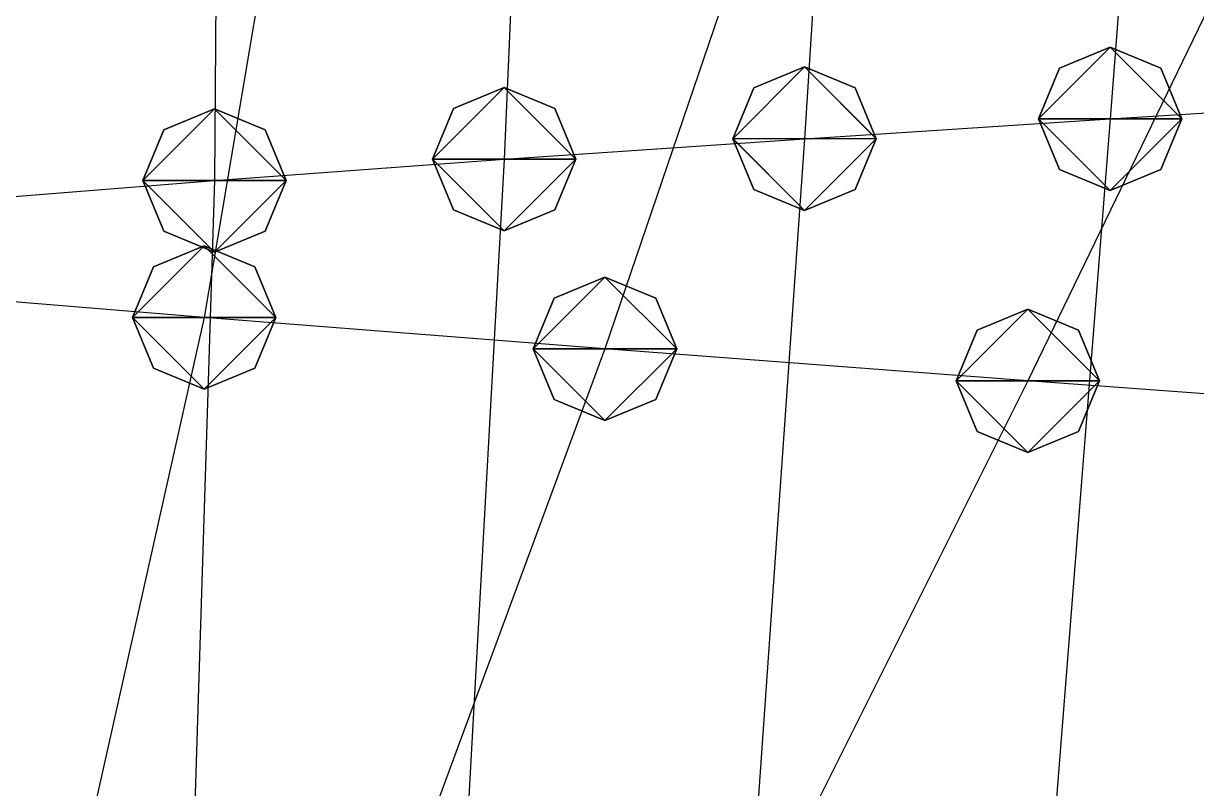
# Model space of a CAD drawing. Header units: metres. Extents: x -59 to 99, y -54 to 55.
# Drawn here: x -10.08 to 6.28, y 32.3 to 42.98 of the extents above; entities that cross this region are included whole.
import ezdxf

# ---------------------------------------------------------------- set-up
doc = ezdxf.new("R2010")
doc.units = ezdxf.units.M

msp = doc.modelspace()

# ---------------------------------------------------------------- linework, layer by layer
for p, q in [((5.9135094, 52.65006, -209.7076), (5.0729733, 41.64476, -211.62854)), ((1.4952145, 52.308376, -204.81659), (0.8095646, 41.36844, -207.67212)), ((-2.9230785, 51.966694, -199.92558), (-3.377554, 41.081455, -203.56642)), ((-7.3413773, 51.62501, -195.03458), (-7.417652, 40.786324, -199.34677)), ((-5.7389183, 49.666912, -167.00534), (-7.56229, 38.872932, -171.95265)), ((1.6897545, 49.200386, -160.32724), (-1.9734879, 38.43674, -165.70898)), ((9.118427, 48.733856, -153.64911), (3.9252472, 37.990883, -159.33188)), ((5.0729733, 42.64476, -211.62837), (4.3658667, 42.351868, -211.62842)), ((5.0729733, 42.64476, -211.62837), (4.3658667, 42.351868, -211.62842)), ((5.0729733, 42.64476, -211.62837), (4.3658667, 42.351868, -211.62842)), ((5.0729733, 42.64476, -211.62837), (4.3658667, 42.351868, -211.62842)), ((5.78008, 42.351868, -211.62842), (5.0729733, 42.64476, -211.62837)), ((5.78008, 42.351868, -211.62842), (5.0729733, 42.64476, -211.62837)), ((5.78008, 42.351868, -211.62842), (5.0729733, 42.64476, -211.62837)), ((5.78008, 42.351868, -211.62842), (5.0729733, 42.64476, -211.62837)), ((0.8095646, 42.36844, -207.67195), (0.10245788, 42.075546, -207.672)), ((0.8095646, 42.36844, -207.67195), (0.10245788, 42.075546, -207.672)), ((0.8095646, 42.36844, -207.67195), (0.10245788, 42.075546, -207.672)), ((0.8095646, 42.36844, -207.67195), (0.10245788, 42.075546, -207.672)), ((1.5166713, 42.075546, -207.672), (0.8095646, 42.36844, -207.67195)), ((1.5166713, 42.075546, -207.672), (0.8095646, 42.36844, -207.67195)), ((1.5166713, 42.075546, -207.672), (0.8095646, 42.36844, -207.67195)), ((1.5166713, 42.075546, -207.672), (0.8095646, 42.36844, -207.67195)), ((4.3658667, 42.351868, -211.62842), (4.0729733, 41.64476, -211.62854)), ((4.3658667, 42.351868, -211.62842), (4.0729733, 41.64476, -211.62854)), ((4.3658667, 42.351868, -211.62842), (4.0729733, 41.64476, -211.62854)), ((4.3658667, 42.351868, -211.62842), (4.0729733, 41.64476, -211.62854)), ((6.0729733, 41.64476, -211.62854), (5.78008, 42.351868, -211.62842)), ((6.0729733, 41.64476, -211.62854), (5.78008, 42.351868, -211.62842)), ((6.0729733, 41.64476, -211.62854), (5.78008, 42.351868, -211.62842)), ((6.0729733, 41.64476, -211.62854), (5.78008, 42.351868, -211.62842)), ((-3.377554, 42.081455, -203.56625), (-4.0846605, 41.788563, -203.5663)), ((-3.377554, 42.081455, -203.56625), (-4.0846605, 41.788563, -203.5663)), ((-3.377554, 42.081455, -203.56625), (-4.0846605, 41.788563, -203.5663)), ((-3.377554, 42.081455, -203.56625), (-4.0846605, 41.788563, -203.5663)), ((-2.6704473, 41.788563, -203.5663), (-3.377554, 42.081455, -203.56625)), ((-2.6704473, 41.788563, -203.5663), (-3.377554, 42.081455, -203.56625)), ((-2.6704473, 41.788563, -203.5663), (-3.377554, 42.081455, -203.56625)), ((-2.6704473, 41.788563, -203.5663), (-3.377554, 42.081455, -203.56625)), ((0.10245788, 42.075546, -207.672), (-0.19043541, 41.36844, -207.67212)), ((0.10245788, 42.075546, -207.672), (-0.19043541, 41.36844, -207.67212)), ((0.10245788, 42.075546, -207.672), (-0.19043541, 41.36844, -207.67212)), ((0.10245788, 42.075546, -207.672), (-0.19043541, 41.36844, -207.67212)), ((1.8095645, 41.36844, -207.67212), (1.5166713, 42.075546, -207.672)), ((1.8095645, 41.36844, -207.67212), (1.5166713, 42.075546, -207.672)), ((1.8095645, 41.36844, -207.67212), (1.5166713, 42.075546, -207.672)), ((1.8095645, 41.36844, -207.67212), (1.5166713, 42.075546, -207.672)), ((5.0729733, 41.64476, -211.62854), (9.3624115, 41.90675, -215.37776)), ((-7.417652, 41.786324, -199.3466), (-8.124759, 41.49343, -199.34665)), ((-7.417652, 41.786324, -199.3466), (-8.124759, 41.49343, -199.34665)), ((-7.417652, 41.786324, -199.3466), (-8.124759, 41.49343, -199.34665)), ((-7.417652, 41.786324, -199.3466), (-8.124759, 41.49343, -199.34665)), ((-6.7105455, 41.49343, -199.34665), (-7.417652, 41.786324, -199.3466)), ((-6.7105455, 41.49343, -199.34665), (-7.417652, 41.786324, -199.3466)), ((-6.7105455, 41.49343, -199.34665), (-7.417652, 41.786324, -199.3466)), ((-6.7105455, 41.49343, -199.34665), (-7.417652, 41.786324, -199.3466)), ((-4.0846605, 41.788563, -203.5663), (-4.377554, 41.081455, -203.56642)), ((-4.0846605, 41.788563, -203.5663), (-4.377554, 41.081455, -203.56642)), ((-4.0846605, 41.788563, -203.5663), (-4.377554, 41.081455, -203.56642)), ((-4.0846605, 41.788563, -203.5663), (-4.377554, 41.081455, -203.56642)), ((-2.377554, 41.081455, -203.56642), (-2.6704473, 41.788563, -203.5663)), ((-2.377554, 41.081455, -203.56642), (-2.6704473, 41.788563, -203.5663)), ((-2.377554, 41.081455, -203.56642), (-2.6704473, 41.788563, -203.5663)), ((-2.377554, 41.081455, -203.56642), (-2.6704473, 41.788563, -203.5663)), ((0.8095646, 41.36844, -207.67212), (5.0729733, 41.64476, -211.62854)), ((4.0729733, 41.64476, -211.62854), (4.3658667, 40.937653, -211.62866)), ((4.0729733, 41.64476, -211.62854), (4.3658667, 40.937653, -211.62866)), ((4.0729733, 41.64476, -211.62854), (4.3658667, 40.937653, -211.62866)), ((4.0729733, 41.64476, -211.62854), (4.3658667, 40.937653, -211.62866)), ((5.0729733, 41.64476, -211.62854), (4.204994, 30.654335, -213.75755)), ((5.78008, 40.937653, -211.62866), (6.0729733, 41.64476, -211.62854)), ((5.78008, 40.937653, -211.62866), (6.0729733, 41.64476, -211.62854)), ((5.78008, 40.937653, -211.62866), (6.0729733, 41.64476, -211.62854)), ((5.78008, 40.937653, -211.62866), (6.0729733, 41.64476, -211.62854)), ((-8.124759, 41.49343, -199.34665), (-8.417652, 40.786324, -199.34677)), ((-8.124759, 41.49343, -199.34665), (-8.417652, 40.786324, -199.34677)), ((-8.124759, 41.49343, -199.34665), (-8.417652, 40.786324, -199.34677)), ((-8.124759, 41.49343, -199.34665), (-8.417652, 40.786324, -199.34677)), ((-6.417652, 40.786324, -199.34677), (-6.7105455, 41.49343, -199.34665)), ((-6.417652, 40.786324, -199.34677), (-6.7105455, 41.49343, -199.34665)), ((-6.417652, 40.786324, -199.34677), (-6.7105455, 41.49343, -199.34665)), ((-6.417652, 40.786324, -199.34677), (-6.7105455, 41.49343, -199.34665)), ((-3.377554, 41.081455, -203.56642), (0.8095646, 41.36844, -207.67212)), ((-0.19043541, 41.36844, -207.67212), (0.10245782, 40.66133, -207.67224)), ((-0.19043541, 41.36844, -207.67212), (0.10245782, 40.66133, -207.67224)), ((-0.19043541, 41.36844, -207.67212), (0.10245782, 40.66133, -207.67224)), ((-0.19043541, 41.36844, -207.67212), (0.10245782, 40.66133, -207.67224)), ((0.8095646, 41.36844, -207.67212), (0.046682358, 30.439392, -210.67804)), ((1.5166713, 40.66133, -207.67224), (1.8095645, 41.36844, -207.67212)), ((1.5166713, 40.66133, -207.67224), (1.8095645, 41.36844, -207.67212)), ((1.5166713, 40.66133, -207.67224), (1.8095645, 41.36844, -207.67212)), ((1.5166713, 40.66133, -207.67224), (1.8095645, 41.36844, -207.67212)), ((-7.417652, 40.786324, -199.34677), (-3.377554, 41.081455, -203.56642)), ((-4.377554, 41.081455, -203.56642), (-4.0846605, 40.374348, -203.56654)), ((-4.377554, 41.081455, -203.56642), (-4.0846605, 40.374348, -203.56654)), ((-4.377554, 41.081455, -203.56642), (-4.0846605, 40.374348, -203.56654)), ((-4.377554, 41.081455, -203.56642), (-4.0846605, 40.374348, -203.56654)), ((-3.377554, 41.081455, -203.56642), (-3.979496, 30.20476, -207.3226)), ((-2.6704473, 40.374348, -203.56654), (-2.377554, 41.081455, -203.56642)), ((-2.6704473, 40.374348, -203.56654), (-2.377554, 41.081455, -203.56642)), ((-2.6704473, 40.374348, -203.56654), (-2.377554, 41.081455, -203.56642)), ((-2.6704473, 40.374348, -203.56654), (-2.377554, 41.081455, -203.56642)), ((4.3658667, 40.937653, -211.62866), (5.0729733, 40.64476, -211.62871)), ((4.3658667, 40.937653, -211.62866), (5.0729733, 40.64476, -211.62871)), ((4.3658667, 40.937653, -211.62866), (5.0729733, 40.64476, -211.62871)), ((4.3658667, 40.937653, -211.62866), (5.0729733, 40.64476, -211.62871)), ((5.0729733, 40.64476, -211.62871), (5.78008, 40.937653, -211.62866)), ((5.0729733, 40.64476, -211.62871), (5.78008, 40.937653, -211.62866)), ((5.0729733, 40.64476, -211.62871), (5.78008, 40.937653, -211.62866)), ((5.0729733, 40.64476, -211.62871), (5.78008, 40.937653, -211.62866)), ((-11.192436, 40.485794, -195.04546), (-7.417652, 40.786324, -199.34677)), ((-8.417652, 40.786324, -199.34677), (-8.124759, 40.079216, -199.3469)), ((-8.417652, 40.786324, -199.34677), (-8.124759, 40.079216, -199.3469)), ((-8.417652, 40.786324, -199.34677), (-8.124759, 40.079216, -199.3469)), ((-8.417652, 40.786324, -199.34677), (-8.124759, 40.079216, -199.3469)), ((-7.417652, 40.786324, -199.34677), (-7.759264, 29.95406, -203.74216)), ((-6.7105455, 40.079216, -199.3469), (-6.417652, 40.786324, -199.34677)), ((-6.7105455, 40.079216, -199.3469), (-6.417652, 40.786324, -199.34677)), ((-6.7105455, 40.079216, -199.3469), (-6.417652, 40.786324, -199.34677)), ((-6.7105455, 40.079216, -199.3469), (-6.417652, 40.786324, -199.34677)), ((0.10245782, 40.66133, -207.67224), (0.8095646, 40.36844, -207.67229)), ((0.10245782, 40.66133, -207.67224), (0.8095646, 40.36844, -207.67229)), ((0.10245782, 40.66133, -207.67224), (0.8095646, 40.36844, -207.67229)), ((0.10245782, 40.66133, -207.67224), (0.8095646, 40.36844, -207.67229)), ((0.8095646, 40.36844, -207.67229), (1.5166713, 40.66133, -207.67224)), ((0.8095646, 40.36844, -207.67229), (1.5166713, 40.66133, -207.67224)), ((0.8095646, 40.36844, -207.67229), (1.5166713, 40.66133, -207.67224)), ((0.8095646, 40.36844, -207.67229), (1.5166713, 40.66133, -207.67224)), ((-4.0846605, 40.374348, -203.56654), (-3.377554, 40.081455, -203.56659)), ((-4.0846605, 40.374348, -203.56654), (-3.377554, 40.081455, -203.56659)), ((-4.0846605, 40.374348, -203.56654), (-3.377554, 40.081455, -203.56659)), ((-4.0846605, 40.374348, -203.56654), (-3.377554, 40.081455, -203.56659)), ((-3.377554, 40.081455, -203.56659), (-2.6704473, 40.374348, -203.56654)), ((-3.377554, 40.081455, -203.56659), (-2.6704473, 40.374348, -203.56654)), ((-3.377554, 40.081455, -203.56659), (-2.6704473, 40.374348, -203.56654)), ((-3.377554, 40.081455, -203.56659), (-2.6704473, 40.374348, -203.56654)), ((-8.124759, 40.079216, -199.3469), (-7.417652, 39.786324, -199.34694)), ((-8.124759, 40.079216, -199.3469), (-7.417652, 39.786324, -199.34694)), ((-8.124759, 40.079216, -199.3469), (-7.417652, 39.786324, -199.34694)), ((-8.124759, 40.079216, -199.3469), (-7.417652, 39.786324, -199.34694)), ((-7.417652, 39.786324, -199.34694), (-6.7105455, 40.079216, -199.3469)), ((-7.417652, 39.786324, -199.34694), (-6.7105455, 40.079216, -199.3469)), ((-7.417652, 39.786324, -199.34694), (-6.7105455, 40.079216, -199.3469)), ((-7.417652, 39.786324, -199.34694), (-6.7105455, 40.079216, -199.3469)), ((-7.56229, 39.872932, -171.95248), (-8.269397, 39.58004, -171.95253)), ((-7.56229, 39.872932, -171.95248), (-8.269397, 39.58004, -171.95253)), ((-7.56229, 39.872932, -171.95248), (-8.269397, 39.58004, -171.95253)), ((-7.56229, 39.872932, -171.95248), (-8.269397, 39.58004, -171.95253)), ((-6.8551836, 39.58004, -171.95253), (-7.56229, 39.872932, -171.95248)), ((-6.8551836, 39.58004, -171.95253), (-7.56229, 39.872932, -171.95248)), ((-6.8551836, 39.58004, -171.95253), (-7.56229, 39.872932, -171.95248)), ((-6.8551836, 39.58004, -171.95253), (-7.56229, 39.872932, -171.95248)), ((-8.269397, 39.58004, -171.95253), (-8.56229, 38.872932, -171.95265)), ((-8.269397, 39.58004, -171.95253), (-8.56229, 38.872932, -171.95265)), ((-8.269397, 39.58004, -171.95253), (-8.56229, 38.872932, -171.95265)), ((-8.269397, 39.58004, -171.95253), (-8.56229, 38.872932, -171.95265)), ((-6.56229, 38.872932, -171.95265), (-6.8551836, 39.58004, -171.95253)), ((-6.56229, 38.872932, -171.95265), (-6.8551836, 39.58004, -171.95253)), ((-6.56229, 38.872932, -171.95265), (-6.8551836, 39.58004, -171.95253)), ((-6.56229, 38.872932, -171.95265), (-6.8551836, 39.58004, -171.95253)), ((-1.9734879, 39.43674, -165.70882), (-2.6805944, 39.14385, -165.70886)), ((-1.9734879, 39.43674, -165.70882), (-2.6805944, 39.14385, -165.70886)), ((-1.9734879, 39.43674, -165.70882), (-2.6805944, 39.14385, -165.70886)), ((-1.9734879, 39.43674, -165.70882), (-2.6805944, 39.14385, -165.70886)), ((-1.2663811, 39.14385, -165.70886), (-1.9734879, 39.43674, -165.70882)), ((-1.2663811, 39.14385, -165.70886), (-1.9734879, 39.43674, -165.70882)), ((-1.2663811, 39.14385, -165.70886), (-1.9734879, 39.43674, -165.70882)), ((-1.2663811, 39.14385, -165.70886), (-1.9734879, 39.43674, -165.70882)), ((-7.56229, 38.872932, -171.95265), (-12.561504, 39.2881, -177.89655)), ((-2.6805944, 39.14385, -165.70886), (-2.9734879, 38.43674, -165.70898)), ((-2.6805944, 39.14385, -165.70886), (-2.9734879, 38.43674, -165.70898)), ((-2.6805944, 39.14385, -165.70886), (-2.9734879, 38.43674, -165.70898)), ((-2.6805944, 39.14385, -165.70886), (-2.9734879, 38.43674, -165.70898)), ((-0.973488, 38.43674, -165.70898), (-1.2663811, 39.14385, -165.70886)), ((-0.973488, 38.43674, -165.70898), (-1.2663811, 39.14385, -165.70886)), ((-0.973488, 38.43674, -165.70898), (-1.2663811, 39.14385, -165.70886)), ((-0.973488, 38.43674, -165.70898), (-1.2663811, 39.14385, -165.70886)), ((3.9252472, 38.990883, -159.33171), (3.2181406, 38.69799, -159.33176)), ((3.9252472, 38.990883, -159.33171), (3.2181406, 38.69799, -159.33176)), ((3.9252472, 38.990883, -159.33171), (3.2181406, 38.69799, -159.33176)), ((3.9252472, 38.990883, -159.33171), (3.2181406, 38.69799, -159.33176)), ((4.632354, 38.69799, -159.33176), (3.9252472, 38.990883, -159.33171)), ((4.632354, 38.69799, -159.33176), (3.9252472, 38.990883, -159.33171)), ((4.632354, 38.69799, -159.33176), (3.9252472, 38.990883, -159.33171)), ((4.632354, 38.69799, -159.33176), (3.9252472, 38.990883, -159.33171)), ((-7.56229, 38.872932, -171.95265), (-9.973629, 28.100323, -177.20122)), ((-8.56229, 38.872932, -171.95265), (-8.269397, 38.165825, -171.95277)), ((-8.56229, 38.872932, -171.95265), (-8.269397, 38.165825, -171.95277)), ((-8.56229, 38.872932, -171.95265), (-8.269397, 38.165825, -171.95277)), ((-8.56229, 38.872932, -171.95265), (-8.269397, 38.165825, -171.95277)), ((-1.9734879, 38.43674, -165.70898), (-7.56229, 38.872932, -171.95265)), ((-6.8551836, 38.165825, -171.95277), (-6.56229, 38.872932, -171.95265)), ((-6.8551836, 38.165825, -171.95277), (-6.56229, 38.872932, -171.95265)), ((-6.8551836, 38.165825, -171.95277), (-6.56229, 38.872932, -171.95265)), ((-6.8551836, 38.165825, -171.95277), (-6.56229, 38.872932, -171.95265)), ((3.2181406, 38.69799, -159.33176), (2.9252472, 37.990883, -159.33188)), ((3.2181406, 38.69799, -159.33176), (2.9252472, 37.990883, -159.33188)), ((3.2181406, 38.69799, -159.33176), (2.9252472, 37.990883, -159.33188)), ((3.2181406, 38.69799, -159.33176), (2.9252472, 37.990883, -159.33188)), ((4.925247, 37.990883, -159.33188), (4.632354, 38.69799, -159.33176)), ((4.925247, 37.990883, -159.33188), (4.632354, 38.69799, -159.33176)), ((4.925247, 37.990883, -159.33188), (4.632354, 38.69799, -159.33176)), ((4.925247, 37.990883, -159.33188), (4.632354, 38.69799, -159.33176)), ((-1.9734879, 38.43674, -165.70898), (-5.944851, 27.682869, -171.22601)), ((-2.9734879, 38.43674, -165.70898), (-2.6805947, 37.729633, -165.7091)), ((-2.9734879, 38.43674, -165.70898), (-2.6805947, 37.729633, -165.7091)), ((-2.9734879, 38.43674, -165.70898), (-2.6805947, 37.729633, -165.7091)), ((-2.9734879, 38.43674, -165.70898), (-2.6805947, 37.729633, -165.7091)), ((3.9252472, 37.990883, -159.33188), (-1.9734879, 38.43674, -165.70898)), ((-1.2663811, 37.729633, -165.7091), (-0.973488, 38.43674, -165.70898)), ((-1.2663811, 37.729633, -165.7091), (-0.973488, 38.43674, -165.70898)), ((-1.2663811, 37.729633, -165.7091), (-0.973488, 38.43674, -165.70898)), ((-1.2663811, 37.729633, -165.7091), (-0.973488, 38.43674, -165.70898)), ((-8.269397, 38.165825, -171.95277), (-7.56229, 37.872932, -171.95282)), ((-8.269397, 38.165825, -171.95277), (-7.56229, 37.872932, -171.95282)), ((-8.269397, 38.165825, -171.95277), (-7.56229, 37.872932, -171.95282)), ((-8.269397, 38.165825, -171.95277), (-7.56229, 37.872932, -171.95282)), ((-7.56229, 37.872932, -171.95282), (-6.8551836, 38.165825, -171.95277)), ((-7.56229, 37.872932, -171.95282), (-6.8551836, 38.165825, -171.95277)), ((-7.56229, 37.872932, -171.95282), (-6.8551836, 38.165825, -171.95277)), ((-7.56229, 37.872932, -171.95282), (-6.8551836, 38.165825, -171.95277)), ((3.9252472, 37.990883, -159.33188), (-1.4426441, 27.250801, -165.05103)), ((2.9252472, 37.990883, -159.33188), (3.2181404, 37.283775, -159.332)), ((2.9252472, 37.990883, -159.33188), (3.2181404, 37.283775, -159.332)), ((2.9252472, 37.990883, -159.33188), (3.2181404, 37.283775, -159.332)), ((2.9252472, 37.990883, -159.33188), (3.2181404, 37.283775, -159.332)), ((10.000559, 37.54264, -152.92073), (3.9252472, 37.990883, -159.33188)), ((4.632354, 37.283775, -159.332), (4.925247, 37.990883, -159.33188)), ((4.632354, 37.283775, -159.332), (4.925247, 37.990883, -159.33188)), ((4.632354, 37.283775, -159.332), (4.925247, 37.990883, -159.33188)), ((4.632354, 37.283775, -159.332), (4.925247, 37.990883, -159.33188)), ((-2.6805947, 37.729633, -165.7091), (-1.9734879, 37.43674, -165.70915)), ((-2.6805947, 37.729633, -165.7091), (-1.9734879, 37.43674, -165.70915)), ((-2.6805947, 37.729633, -165.7091), (-1.9734879, 37.43674, -165.70915)), ((-2.6805947, 37.729633, -165.7091), (-1.9734879, 37.43674, -165.70915)), ((-1.9734879, 37.43674, -165.70915), (-1.2663811, 37.729633, -165.7091)), ((-1.9734879, 37.43674, -165.70915), (-1.2663811, 37.729633, -165.7091)), ((-1.9734879, 37.43674, -165.70915), (-1.2663811, 37.729633, -165.7091)), ((-1.9734879, 37.43674, -165.70915), (-1.2663811, 37.729633, -165.7091)), ((3.2181404, 37.283775, -159.332), (3.9252472, 36.990883, -159.33205)), ((3.2181404, 37.283775, -159.332), (3.9252472, 36.990883, -159.33205)), ((3.2181404, 37.283775, -159.332), (3.9252472, 36.990883, -159.33205)), ((3.2181404, 37.283775, -159.332), (3.9252472, 36.990883, -159.33205)), ((3.9252472, 36.990883, -159.33205), (4.632354, 37.283775, -159.332)), ((3.9252472, 36.990883, -159.33205), (4.632354, 37.283775, -159.332)), ((3.9252472, 36.990883, -159.33205), (4.632354, 37.283775, -159.332)), ((3.9252472, 36.990883, -159.33205), (4.632354, 37.283775, -159.332))]:
    msp.add_line(p, q)
for points in [[(4.0729733, 41.64476, -211.62854), (4.3658667, 42.351868, -211.62842), (5.0729733, 42.64476, -211.62837), (5.0730734, 42.64486, -211.62827)], [(4.0729733, 41.64476, -211.62854), (4.3658667, 42.351868, -211.62842), (5.0729733, 42.64476, -211.62837), (5.0730734, 42.64486, -211.62827)], [(4.0729733, 41.64476, -211.62854), (4.3658667, 42.351868, -211.62842), (5.0729733, 42.64476, -211.62837), (5.0730734, 42.64486, -211.62827)], [(4.0729733, 41.64476, -211.62854), (4.3658667, 42.351868, -211.62842), (5.0729733, 42.64476, -211.62837), (5.0730734, 42.64486, -211.62827)], [(4.0729733, 41.64476, -211.62854), (5.0729733, 42.64476, -211.62837), (6.0729733, 41.64476, -211.62854), (6.0730734, 41.64486, -211.62843)], [(4.0729733, 41.64476, -211.62854), (5.0729733, 42.64476, -211.62837), (6.0729733, 41.64476, -211.62854), (6.0730734, 41.64486, -211.62843)], [(4.0729733, 41.64476, -211.62854), (5.0729733, 42.64476, -211.62837), (6.0729733, 41.64476, -211.62854), (6.0730734, 41.64486, -211.62843)], [(4.0729733, 41.64476, -211.62854), (5.0729733, 42.64476, -211.62837), (6.0729733, 41.64476, -211.62854), (6.0730734, 41.64486, -211.62843)], [(5.0729733, 42.64476, -211.62837), (5.78008, 42.351868, -211.62842), (6.0729733, 41.64476, -211.62854), (6.0730734, 41.64486, -211.62843)], [(5.0729733, 42.64476, -211.62837), (5.78008, 42.351868, -211.62842), (6.0729733, 41.64476, -211.62854), (6.0730734, 41.64486, -211.62843)], [(5.0729733, 42.64476, -211.62837), (5.78008, 42.351868, -211.62842), (6.0729733, 41.64476, -211.62854), (6.0730734, 41.64486, -211.62843)], [(5.0729733, 42.64476, -211.62837), (5.78008, 42.351868, -211.62842), (6.0729733, 41.64476, -211.62854), (6.0730734, 41.64486, -211.62843)], [(-0.19043541, 41.36844, -207.67212), (0.10245788, 42.075546, -207.672), (0.8095646, 42.36844, -207.67195), (0.8096646, 42.368538, -207.67184)], [(-0.19043541, 41.36844, -207.67212), (0.10245788, 42.075546, -207.672), (0.8095646, 42.36844, -207.67195), (0.8096646, 42.368538, -207.67184)], [(-0.19043541, 41.36844, -207.67212), (0.10245788, 42.075546, -207.672), (0.8095646, 42.36844, -207.67195), (0.8096646, 42.368538, -207.67184)], [(-0.19043541, 41.36844, -207.67212), (0.10245788, 42.075546, -207.672), (0.8095646, 42.36844, -207.67195), (0.8096646, 42.368538, -207.67184)], [(-0.19043541, 41.36844, -207.67212), (0.8095646, 42.36844, -207.67195), (1.8095645, 41.36844, -207.67212), (1.8096645, 41.368538, -207.67201)], [(-0.19043541, 41.36844, -207.67212), (0.8095646, 42.36844, -207.67195), (1.8095645, 41.36844, -207.67212), (1.8096645, 41.368538, -207.67201)], [(-0.19043541, 41.36844, -207.67212), (0.8095646, 42.36844, -207.67195), (1.8095645, 41.36844, -207.67212), (1.8096645, 41.368538, -207.67201)], [(-0.19043541, 41.36844, -207.67212), (0.8095646, 42.36844, -207.67195), (1.8095645, 41.36844, -207.67212), (1.8096645, 41.368538, -207.67201)], [(0.8095646, 42.36844, -207.67195), (1.5166713, 42.075546, -207.672), (1.8095645, 41.36844, -207.67212), (1.8096645, 41.368538, -207.67201)], [(0.8095646, 42.36844, -207.67195), (1.5166713, 42.075546, -207.672), (1.8095645, 41.36844, -207.67212), (1.8096645, 41.368538, -207.67201)], [(0.8095646, 42.36844, -207.67195), (1.5166713, 42.075546, -207.672), (1.8095645, 41.36844, -207.67212), (1.8096645, 41.368538, -207.67201)], [(0.8095646, 42.36844, -207.67195), (1.5166713, 42.075546, -207.672), (1.8095645, 41.36844, -207.67212), (1.8096645, 41.368538, -207.67201)], [(-4.377554, 41.081455, -203.56642), (-4.0846605, 41.788563, -203.5663), (-3.377554, 42.081455, -203.56625), (-3.377454, 42.081554, -203.56615)], [(-4.377554, 41.081455, -203.56642), (-4.0846605, 41.788563, -203.5663), (-3.377554, 42.081455, -203.56625), (-3.377454, 42.081554, -203.56615)], [(-4.377554, 41.081455, -203.56642), (-4.0846605, 41.788563, -203.5663), (-3.377554, 42.081455, -203.56625), (-3.377454, 42.081554, -203.56615)], [(-4.377554, 41.081455, -203.56642), (-4.0846605, 41.788563, -203.5663), (-3.377554, 42.081455, -203.56625), (-3.377454, 42.081554, -203.56615)], [(-4.377554, 41.081455, -203.56642), (-3.377554, 42.081455, -203.56625), (-2.377554, 41.081455, -203.56642), (-2.377454, 41.081554, -203.56631)], [(-4.377554, 41.081455, -203.56642), (-3.377554, 42.081455, -203.56625), (-2.377554, 41.081455, -203.56642), (-2.377454, 41.081554, -203.56631)], [(-4.377554, 41.081455, -203.56642), (-3.377554, 42.081455, -203.56625), (-2.377554, 41.081455, -203.56642), (-2.377454, 41.081554, -203.56631)], [(-4.377554, 41.081455, -203.56642), (-3.377554, 42.081455, -203.56625), (-2.377554, 41.081455, -203.56642), (-2.377454, 41.081554, -203.56631)], [(-3.377554, 42.081455, -203.56625), (-2.6704473, 41.788563, -203.5663), (-2.377554, 41.081455, -203.56642), (-2.377454, 41.081554, -203.56631)], [(-3.377554, 42.081455, -203.56625), (-2.6704473, 41.788563, -203.5663), (-2.377554, 41.081455, -203.56642), (-2.377454, 41.081554, -203.56631)], [(-3.377554, 42.081455, -203.56625), (-2.6704473, 41.788563, -203.5663), (-2.377554, 41.081455, -203.56642), (-2.377454, 41.081554, -203.56631)], [(-3.377554, 42.081455, -203.56625), (-2.6704473, 41.788563, -203.5663), (-2.377554, 41.081455, -203.56642), (-2.377454, 41.081554, -203.56631)], [(-8.417652, 40.786324, -199.34677), (-8.124759, 41.49343, -199.34665), (-7.417652, 41.786324, -199.3466), (-7.417552, 41.786423, -199.3465)], [(-8.417652, 40.786324, -199.34677), (-8.124759, 41.49343, -199.34665), (-7.417652, 41.786324, -199.3466), (-7.417552, 41.786423, -199.3465)], [(-8.417652, 40.786324, -199.34677), (-8.124759, 41.49343, -199.34665), (-7.417652, 41.786324, -199.3466), (-7.417552, 41.786423, -199.3465)], [(-8.417652, 40.786324, -199.34677), (-8.124759, 41.49343, -199.34665), (-7.417652, 41.786324, -199.3466), (-7.417552, 41.786423, -199.3465)], [(-8.417652, 40.786324, -199.34677), (-7.417652, 41.786324, -199.3466), (-6.417652, 40.786324, -199.34677), (-6.417552, 40.786423, -199.34666)], [(-8.417652, 40.786324, -199.34677), (-7.417652, 41.786324, -199.3466), (-6.417652, 40.786324, -199.34677), (-6.417552, 40.786423, -199.34666)], [(-8.417652, 40.786324, -199.34677), (-7.417652, 41.786324, -199.3466), (-6.417652, 40.786324, -199.34677), (-6.417552, 40.786423, -199.34666)], [(-8.417652, 40.786324, -199.34677), (-7.417652, 41.786324, -199.3466), (-6.417652, 40.786324, -199.34677), (-6.417552, 40.786423, -199.34666)], [(-7.417652, 41.786324, -199.3466), (-6.7105455, 41.49343, -199.34665), (-6.417652, 40.786324, -199.34677), (-6.417552, 40.786423, -199.34666)], [(-7.417652, 41.786324, -199.3466), (-6.7105455, 41.49343, -199.34665), (-6.417652, 40.786324, -199.34677), (-6.417552, 40.786423, -199.34666)], [(-7.417652, 41.786324, -199.3466), (-6.7105455, 41.49343, -199.34665), (-6.417652, 40.786324, -199.34677), (-6.417552, 40.786423, -199.34666)], [(-7.417652, 41.786324, -199.3466), (-6.7105455, 41.49343, -199.34665), (-6.417652, 40.786324, -199.34677), (-6.417552, 40.786423, -199.34666)], [(5.0729733, 40.64476, -211.62871), (4.3658667, 40.937653, -211.62866), (4.0729733, 41.64476, -211.62854), (4.0730734, 41.64486, -211.62843)], [(6.0729733, 41.64476, -211.62854), (5.0729733, 40.64476, -211.62871), (4.0729733, 41.64476, -211.62854), (4.0730734, 41.64486, -211.62843)], [(5.0729733, 40.64476, -211.62871), (4.3658667, 40.937653, -211.62866), (4.0729733, 41.64476, -211.62854), (4.0730734, 41.64486, -211.62843)], [(6.0729733, 41.64476, -211.62854), (5.0729733, 40.64476, -211.62871), (4.0729733, 41.64476, -211.62854), (4.0730734, 41.64486, -211.62843)], [(5.0729733, 40.64476, -211.62871), (4.3658667, 40.937653, -211.62866), (4.0729733, 41.64476, -211.62854), (4.0730734, 41.64486, -211.62843)], [(6.0729733, 41.64476, -211.62854), (5.0729733, 40.64476, -211.62871), (4.0729733, 41.64476, -211.62854), (4.0730734, 41.64486, -211.62843)], [(5.0729733, 40.64476, -211.62871), (4.3658667, 40.937653, -211.62866), (4.0729733, 41.64476, -211.62854), (4.0730734, 41.64486, -211.62843)], [(6.0729733, 41.64476, -211.62854), (5.0729733, 40.64476, -211.62871), (4.0729733, 41.64476, -211.62854), (4.0730734, 41.64486, -211.62843)], [(6.0729733, 41.64476, -211.62854), (5.78008, 40.937653, -211.62866), (5.0729733, 40.64476, -211.62871), (5.0730734, 40.64486, -211.6286)], [(6.0729733, 41.64476, -211.62854), (5.78008, 40.937653, -211.62866), (5.0729733, 40.64476, -211.62871), (5.0730734, 40.64486, -211.6286)], [(6.0729733, 41.64476, -211.62854), (5.78008, 40.937653, -211.62866), (5.0729733, 40.64476, -211.62871), (5.0730734, 40.64486, -211.6286)], [(6.0729733, 41.64476, -211.62854), (5.78008, 40.937653, -211.62866), (5.0729733, 40.64476, -211.62871), (5.0730734, 40.64486, -211.6286)], [(0.8095646, 40.36844, -207.67229), (0.10245782, 40.66133, -207.67224), (-0.19043541, 41.36844, -207.67212), (-0.19033541, 41.368538, -207.67201)], [(1.8095645, 41.36844, -207.67212), (0.8095646, 40.36844, -207.67229), (-0.19043541, 41.36844, -207.67212), (-0.19033541, 41.368538, -207.67201)], [(0.8095646, 40.36844, -207.67229), (0.10245782, 40.66133, -207.67224), (-0.19043541, 41.36844, -207.67212), (-0.19033541, 41.368538, -207.67201)], [(1.8095645, 41.36844, -207.67212), (0.8095646, 40.36844, -207.67229), (-0.19043541, 41.36844, -207.67212), (-0.19033541, 41.368538, -207.67201)], [(0.8095646, 40.36844, -207.67229), (0.10245782, 40.66133, -207.67224), (-0.19043541, 41.36844, -207.67212), (-0.19033541, 41.368538, -207.67201)], [(1.8095645, 41.36844, -207.67212), (0.8095646, 40.36844, -207.67229), (-0.19043541, 41.36844, -207.67212), (-0.19033541, 41.368538, -207.67201)], [(0.8095646, 40.36844, -207.67229), (0.10245782, 40.66133, -207.67224), (-0.19043541, 41.36844, -207.67212), (-0.19033541, 41.368538, -207.67201)], [(1.8095645, 41.36844, -207.67212), (0.8095646, 40.36844, -207.67229), (-0.19043541, 41.36844, -207.67212), (-0.19033541, 41.368538, -207.67201)], [(1.8095645, 41.36844, -207.67212), (1.5166713, 40.66133, -207.67224), (0.8095646, 40.36844, -207.67229), (0.8096646, 40.368538, -207.67218)], [(1.8095645, 41.36844, -207.67212), (1.5166713, 40.66133, -207.67224), (0.8095646, 40.36844, -207.67229), (0.8096646, 40.368538, -207.67218)], [(1.8095645, 41.36844, -207.67212), (1.5166713, 40.66133, -207.67224), (0.8095646, 40.36844, -207.67229), (0.8096646, 40.368538, -207.67218)], [(1.8095645, 41.36844, -207.67212), (1.5166713, 40.66133, -207.67224), (0.8095646, 40.36844, -207.67229), (0.8096646, 40.368538, -207.67218)], [(-3.377554, 40.081455, -203.56659), (-4.0846605, 40.374348, -203.56654), (-4.377554, 41.081455, -203.56642), (-4.377454, 41.081554, -203.56631)], [(-2.377554, 41.081455, -203.56642), (-3.377554, 40.081455, -203.56659), (-4.377554, 41.081455, -203.56642), (-4.377454, 41.081554, -203.56631)], [(-3.377554, 40.081455, -203.56659), (-4.0846605, 40.374348, -203.56654), (-4.377554, 41.081455, -203.56642), (-4.377454, 41.081554, -203.56631)], [(-2.377554, 41.081455, -203.56642), (-3.377554, 40.081455, -203.56659), (-4.377554, 41.081455, -203.56642), (-4.377454, 41.081554, -203.56631)], [(-3.377554, 40.081455, -203.56659), (-4.0846605, 40.374348, -203.56654), (-4.377554, 41.081455, -203.56642), (-4.377454, 41.081554, -203.56631)], [(-2.377554, 41.081455, -203.56642), (-3.377554, 40.081455, -203.56659), (-4.377554, 41.081455, -203.56642), (-4.377454, 41.081554, -203.56631)], [(-3.377554, 40.081455, -203.56659), (-4.0846605, 40.374348, -203.56654), (-4.377554, 41.081455, -203.56642), (-4.377454, 41.081554, -203.56631)], [(-2.377554, 41.081455, -203.56642), (-3.377554, 40.081455, -203.56659), (-4.377554, 41.081455, -203.56642), (-4.377454, 41.081554, -203.56631)], [(-2.377554, 41.081455, -203.56642), (-2.6704473, 40.374348, -203.56654), (-3.377554, 40.081455, -203.56659), (-3.377454, 40.081554, -203.56648)], [(-2.377554, 41.081455, -203.56642), (-2.6704473, 40.374348, -203.56654), (-3.377554, 40.081455, -203.56659), (-3.377454, 40.081554, -203.56648)], [(-2.377554, 41.081455, -203.56642), (-2.6704473, 40.374348, -203.56654), (-3.377554, 40.081455, -203.56659), (-3.377454, 40.081554, -203.56648)], [(-2.377554, 41.081455, -203.56642), (-2.6704473, 40.374348, -203.56654), (-3.377554, 40.081455, -203.56659), (-3.377454, 40.081554, -203.56648)], [(-7.417652, 39.786324, -199.34694), (-8.124759, 40.079216, -199.3469), (-8.417652, 40.786324, -199.34677), (-8.417552, 40.786423, -199.34666)], [(-6.417652, 40.786324, -199.34677), (-7.417652, 39.786324, -199.34694), (-8.417652, 40.786324, -199.34677), (-8.417552, 40.786423, -199.34666)], [(-7.417652, 39.786324, -199.34694), (-8.124759, 40.079216, -199.3469), (-8.417652, 40.786324, -199.34677), (-8.417552, 40.786423, -199.34666)], [(-6.417652, 40.786324, -199.34677), (-7.417652, 39.786324, -199.34694), (-8.417652, 40.786324, -199.34677), (-8.417552, 40.786423, -199.34666)], [(-7.417652, 39.786324, -199.34694), (-8.124759, 40.079216, -199.3469), (-8.417652, 40.786324, -199.34677), (-8.417552, 40.786423, -199.34666)], [(-6.417652, 40.786324, -199.34677), (-7.417652, 39.786324, -199.34694), (-8.417652, 40.786324, -199.34677), (-8.417552, 40.786423, -199.34666)], [(-7.417652, 39.786324, -199.34694), (-8.124759, 40.079216, -199.3469), (-8.417652, 40.786324, -199.34677), (-8.417552, 40.786423, -199.34666)], [(-6.417652, 40.786324, -199.34677), (-7.417652, 39.786324, -199.34694), (-8.417652, 40.786324, -199.34677), (-8.417552, 40.786423, -199.34666)], [(-6.417652, 40.786324, -199.34677), (-6.7105455, 40.079216, -199.3469), (-7.417652, 39.786324, -199.34694), (-7.417552, 39.786423, -199.34683)], [(-6.417652, 40.786324, -199.34677), (-6.7105455, 40.079216, -199.3469), (-7.417652, 39.786324, -199.34694), (-7.417552, 39.786423, -199.34683)], [(-6.417652, 40.786324, -199.34677), (-6.7105455, 40.079216, -199.3469), (-7.417652, 39.786324, -199.34694), (-7.417552, 39.786423, -199.34683)], [(-6.417652, 40.786324, -199.34677), (-6.7105455, 40.079216, -199.3469), (-7.417652, 39.786324, -199.34694), (-7.417552, 39.786423, -199.34683)], [(-8.56229, 38.872932, -171.95265), (-8.269397, 39.58004, -171.95253), (-7.56229, 39.872932, -171.95248), (-7.56219, 39.87303, -171.95238)], [(-8.56229, 38.872932, -171.95265), (-8.269397, 39.58004, -171.95253), (-7.56229, 39.872932, -171.95248), (-7.56219, 39.87303, -171.95238)], [(-8.56229, 38.872932, -171.95265), (-8.269397, 39.58004, -171.95253), (-7.56229, 39.872932, -171.95248), (-7.56219, 39.87303, -171.95238)], [(-8.56229, 38.872932, -171.95265), (-8.269397, 39.58004, -171.95253), (-7.56229, 39.872932, -171.95248), (-7.56219, 39.87303, -171.95238)], [(-8.56229, 38.872932, -171.95265), (-7.56229, 39.872932, -171.95248), (-6.56229, 38.872932, -171.95265), (-6.56219, 38.87303, -171.95255)], [(-8.56229, 38.872932, -171.95265), (-7.56229, 39.872932, -171.95248), (-6.56229, 38.872932, -171.95265), (-6.56219, 38.87303, -171.95255)], [(-8.56229, 38.872932, -171.95265), (-7.56229, 39.872932, -171.95248), (-6.56229, 38.872932, -171.95265), (-6.56219, 38.87303, -171.95255)], [(-8.56229, 38.872932, -171.95265), (-7.56229, 39.872932, -171.95248), (-6.56229, 38.872932, -171.95265), (-6.56219, 38.87303, -171.95255)], [(-7.56229, 39.872932, -171.95248), (-6.8551836, 39.58004, -171.95253), (-6.56229, 38.872932, -171.95265), (-6.56219, 38.87303, -171.95255)], [(-7.56229, 39.872932, -171.95248), (-6.8551836, 39.58004, -171.95253), (-6.56229, 38.872932, -171.95265), (-6.56219, 38.87303, -171.95255)], [(-7.56229, 39.872932, -171.95248), (-6.8551836, 39.58004, -171.95253), (-6.56229, 38.872932, -171.95265), (-6.56219, 38.87303, -171.95255)], [(-7.56229, 39.872932, -171.95248), (-6.8551836, 39.58004, -171.95253), (-6.56229, 38.872932, -171.95265), (-6.56219, 38.87303, -171.95255)], [(-2.9734879, 38.43674, -165.70898), (-2.6805944, 39.14385, -165.70886), (-1.9734879, 39.43674, -165.70882), (-1.9733878, 39.43684, -165.70871)], [(-2.9734879, 38.43674, -165.70898), (-2.6805944, 39.14385, -165.70886), (-1.9734879, 39.43674, -165.70882), (-1.9733878, 39.43684, -165.70871)], [(-2.9734879, 38.43674, -165.70898), (-2.6805944, 39.14385, -165.70886), (-1.9734879, 39.43674, -165.70882), (-1.9733878, 39.43684, -165.70871)], [(-2.9734879, 38.43674, -165.70898), (-2.6805944, 39.14385, -165.70886), (-1.9734879, 39.43674, -165.70882), (-1.9733878, 39.43684, -165.70871)], [(-2.9734879, 38.43674, -165.70898), (-1.9734879, 39.43674, -165.70882), (-0.973488, 38.43674, -165.70898), (-0.97338796, 38.43684, -165.70888)], [(-2.9734879, 38.43674, -165.70898), (-1.9734879, 39.43674, -165.70882), (-0.973488, 38.43674, -165.70898), (-0.97338796, 38.43684, -165.70888)], [(-2.9734879, 38.43674, -165.70898), (-1.9734879, 39.43674, -165.70882), (-0.973488, 38.43674, -165.70898), (-0.97338796, 38.43684, -165.70888)], [(-2.9734879, 38.43674, -165.70898), (-1.9734879, 39.43674, -165.70882), (-0.973488, 38.43674, -165.70898), (-0.97338796, 38.43684, -165.70888)], [(-1.9734879, 39.43674, -165.70882), (-1.2663811, 39.14385, -165.70886), (-0.973488, 38.43674, -165.70898), (-0.97338796, 38.43684, -165.70888)], [(-1.9734879, 39.43674, -165.70882), (-1.2663811, 39.14385, -165.70886), (-0.973488, 38.43674, -165.70898), (-0.97338796, 38.43684, -165.70888)], [(-1.9734879, 39.43674, -165.70882), (-1.2663811, 39.14385, -165.70886), (-0.973488, 38.43674, -165.70898), (-0.97338796, 38.43684, -165.70888)], [(-1.9734879, 39.43674, -165.70882), (-1.2663811, 39.14385, -165.70886), (-0.973488, 38.43674, -165.70898), (-0.97338796, 38.43684, -165.70888)], [(2.9252472, 37.990883, -159.33188), (3.2181406, 38.69799, -159.33176), (3.9252472, 38.990883, -159.33171), (3.925347, 38.990982, -159.3316)], [(2.9252472, 37.990883, -159.33188), (3.2181406, 38.69799, -159.33176), (3.9252472, 38.990883, -159.33171), (3.925347, 38.990982, -159.3316)], [(2.9252472, 37.990883, -159.33188), (3.2181406, 38.69799, -159.33176), (3.9252472, 38.990883, -159.33171), (3.925347, 38.990982, -159.3316)], [(2.9252472, 37.990883, -159.33188), (3.2181406, 38.69799, -159.33176), (3.9252472, 38.990883, -159.33171), (3.925347, 38.990982, -159.3316)], [(2.9252472, 37.990883, -159.33188), (3.9252472, 38.990883, -159.33171), (4.925247, 37.990883, -159.33188), (4.9253473, 37.990982, -159.33177)], [(2.9252472, 37.990883, -159.33188), (3.9252472, 38.990883, -159.33171), (4.925247, 37.990883, -159.33188), (4.9253473, 37.990982, -159.33177)], [(2.9252472, 37.990883, -159.33188), (3.9252472, 38.990883, -159.33171), (4.925247, 37.990883, -159.33188), (4.9253473, 37.990982, -159.33177)], [(2.9252472, 37.990883, -159.33188), (3.9252472, 38.990883, -159.33171), (4.925247, 37.990883, -159.33188), (4.9253473, 37.990982, -159.33177)], [(3.9252472, 38.990883, -159.33171), (4.632354, 38.69799, -159.33176), (4.925247, 37.990883, -159.33188), (4.9253473, 37.990982, -159.33177)], [(3.9252472, 38.990883, -159.33171), (4.632354, 38.69799, -159.33176), (4.925247, 37.990883, -159.33188), (4.9253473, 37.990982, -159.33177)], [(3.9252472, 38.990883, -159.33171), (4.632354, 38.69799, -159.33176), (4.925247, 37.990883, -159.33188), (4.9253473, 37.990982, -159.33177)], [(3.9252472, 38.990883, -159.33171), (4.632354, 38.69799, -159.33176), (4.925247, 37.990883, -159.33188), (4.9253473, 37.990982, -159.33177)], [(-7.56229, 37.872932, -171.95282), (-8.269397, 38.165825, -171.95277), (-8.56229, 38.872932, -171.95265), (-8.56219, 38.87303, -171.95255)], [(-6.56229, 38.872932, -171.95265), (-7.56229, 37.872932, -171.95282), (-8.56229, 38.872932, -171.95265), (-8.56219, 38.87303, -171.95255)], [(-7.56229, 37.872932, -171.95282), (-8.269397, 38.165825, -171.95277), (-8.56229, 38.872932, -171.95265), (-8.56219, 38.87303, -171.95255)], [(-6.56229, 38.872932, -171.95265), (-7.56229, 37.872932, -171.95282), (-8.56229, 38.872932, -171.95265), (-8.56219, 38.87303, -171.95255)], [(-7.56229, 37.872932, -171.95282), (-8.269397, 38.165825, -171.95277), (-8.56229, 38.872932, -171.95265), (-8.56219, 38.87303, -171.95255)], [(-6.56229, 38.872932, -171.95265), (-7.56229, 37.872932, -171.95282), (-8.56229, 38.872932, -171.95265), (-8.56219, 38.87303, -171.95255)], [(-7.56229, 37.872932, -171.95282), (-8.269397, 38.165825, -171.95277), (-8.56229, 38.872932, -171.95265), (-8.56219, 38.87303, -171.95255)], [(-6.56229, 38.872932, -171.95265), (-7.56229, 37.872932, -171.95282), (-8.56229, 38.872932, -171.95265), (-8.56219, 38.87303, -171.95255)], [(-6.56229, 38.872932, -171.95265), (-6.8551836, 38.165825, -171.95277), (-7.56229, 37.872932, -171.95282), (-7.56219, 37.87303, -171.95271)], [(-6.56229, 38.872932, -171.95265), (-6.8551836, 38.165825, -171.95277), (-7.56229, 37.872932, -171.95282), (-7.56219, 37.87303, -171.95271)], [(-6.56229, 38.872932, -171.95265), (-6.8551836, 38.165825, -171.95277), (-7.56229, 37.872932, -171.95282), (-7.56219, 37.87303, -171.95271)], [(-6.56229, 38.872932, -171.95265), (-6.8551836, 38.165825, -171.95277), (-7.56229, 37.872932, -171.95282), (-7.56219, 37.87303, -171.95271)], [(-1.9734879, 37.43674, -165.70915), (-2.6805947, 37.729633, -165.7091), (-2.9734879, 38.43674, -165.70898), (-2.973388, 38.43684, -165.70888)], [(-0.973488, 38.43674, -165.70898), (-1.9734879, 37.43674, -165.70915), (-2.9734879, 38.43674, -165.70898), (-2.973388, 38.43684, -165.70888)], [(-1.9734879, 37.43674, -165.70915), (-2.6805947, 37.729633, -165.7091), (-2.9734879, 38.43674, -165.70898), (-2.973388, 38.43684, -165.70888)], [(-0.973488, 38.43674, -165.70898), (-1.9734879, 37.43674, -165.70915), (-2.9734879, 38.43674, -165.70898), (-2.973388, 38.43684, -165.70888)], [(-1.9734879, 37.43674, -165.70915), (-2.6805947, 37.729633, -165.7091), (-2.9734879, 38.43674, -165.70898), (-2.973388, 38.43684, -165.70888)], [(-0.973488, 38.43674, -165.70898), (-1.9734879, 37.43674, -165.70915), (-2.9734879, 38.43674, -165.70898), (-2.973388, 38.43684, -165.70888)], [(-1.9734879, 37.43674, -165.70915), (-2.6805947, 37.729633, -165.7091), (-2.9734879, 38.43674, -165.70898), (-2.973388, 38.43684, -165.70888)], [(-0.973488, 38.43674, -165.70898), (-1.9734879, 37.43674, -165.70915), (-2.9734879, 38.43674, -165.70898), (-2.973388, 38.43684, -165.70888)], [(-0.973488, 38.43674, -165.70898), (-1.2663811, 37.729633, -165.7091), (-1.9734879, 37.43674, -165.70915), (-1.9733878, 37.43684, -165.70905)], [(-0.973488, 38.43674, -165.70898), (-1.2663811, 37.729633, -165.7091), (-1.9734879, 37.43674, -165.70915), (-1.9733878, 37.43684, -165.70905)], [(-0.973488, 38.43674, -165.70898), (-1.2663811, 37.729633, -165.7091), (-1.9734879, 37.43674, -165.70915), (-1.9733878, 37.43684, -165.70905)], [(-0.973488, 38.43674, -165.70898), (-1.2663811, 37.729633, -165.7091), (-1.9734879, 37.43674, -165.70915), (-1.9733878, 37.43684, -165.70905)], [(3.9252472, 36.990883, -159.33205), (3.2181404, 37.283775, -159.332), (2.9252472, 37.990883, -159.33188), (2.925347, 37.990982, -159.33177)], [(4.925247, 37.990883, -159.33188), (3.9252472, 36.990883, -159.33205), (2.9252472, 37.990883, -159.33188), (2.925347, 37.990982, -159.33177)], [(3.9252472, 36.990883, -159.33205), (3.2181404, 37.283775, -159.332), (2.9252472, 37.990883, -159.33188), (2.925347, 37.990982, -159.33177)], [(4.925247, 37.990883, -159.33188), (3.9252472, 36.990883, -159.33205), (2.9252472, 37.990883, -159.33188), (2.925347, 37.990982, -159.33177)], [(3.9252472, 36.990883, -159.33205), (3.2181404, 37.283775, -159.332), (2.9252472, 37.990883, -159.33188), (2.925347, 37.990982, -159.33177)], [(4.925247, 37.990883, -159.33188), (3.9252472, 36.990883, -159.33205), (2.9252472, 37.990883, -159.33188), (2.925347, 37.990982, -159.33177)], [(3.9252472, 36.990883, -159.33205), (3.2181404, 37.283775, -159.332), (2.9252472, 37.990883, -159.33188), (2.925347, 37.990982, -159.33177)], [(4.925247, 37.990883, -159.33188), (3.9252472, 36.990883, -159.33205), (2.9252472, 37.990883, -159.33188), (2.925347, 37.990982, -159.33177)], [(4.925247, 37.990883, -159.33188), (4.632354, 37.283775, -159.332), (3.9252472, 36.990883, -159.33205), (3.925347, 36.990982, -159.33194)], [(4.925247, 37.990883, -159.33188), (4.632354, 37.283775, -159.332), (3.9252472, 36.990883, -159.33205), (3.925347, 36.990982, -159.33194)], [(4.925247, 37.990883, -159.33188), (4.632354, 37.283775, -159.332), (3.9252472, 36.990883, -159.33205), (3.925347, 36.990982, -159.33194)], [(4.925247, 37.990883, -159.33188), (4.632354, 37.283775, -159.332), (3.9252472, 36.990883, -159.33205), (3.925347, 36.990982, -159.33194)]]:
    msp.add_3dface(points)

doc.saveas('drawing.dxf')
